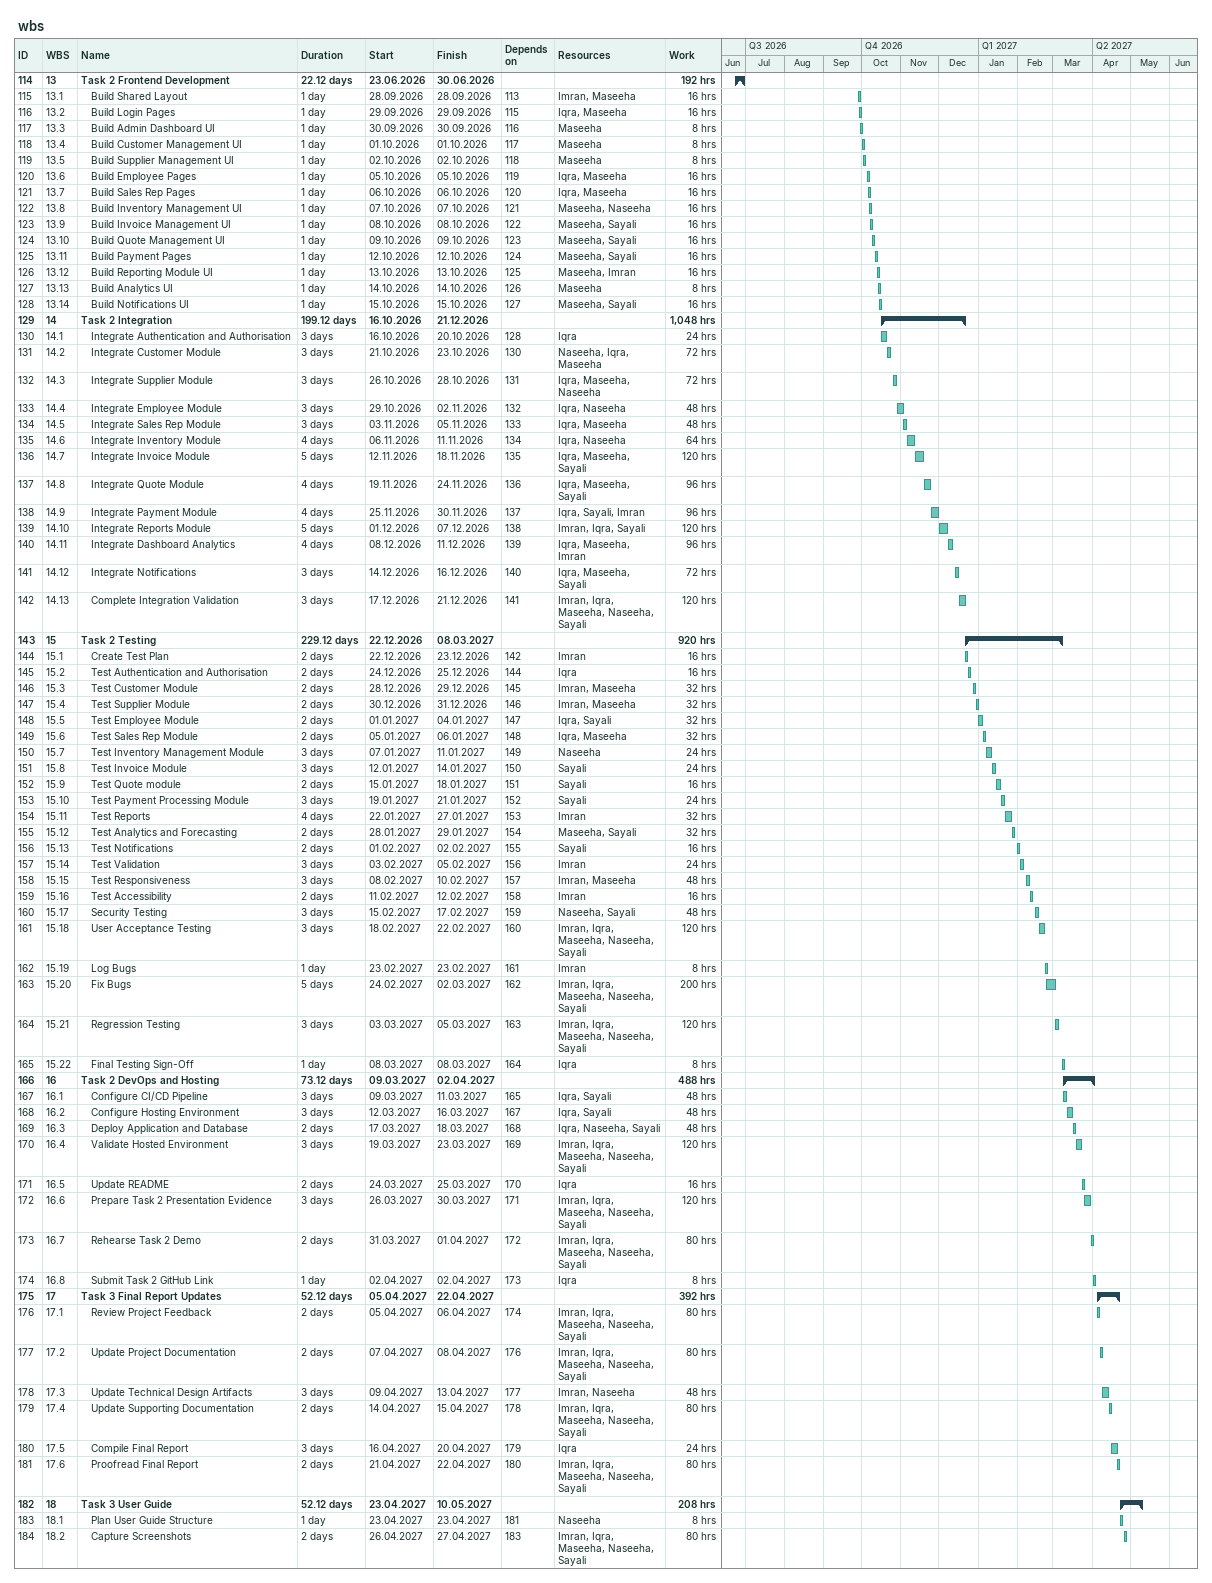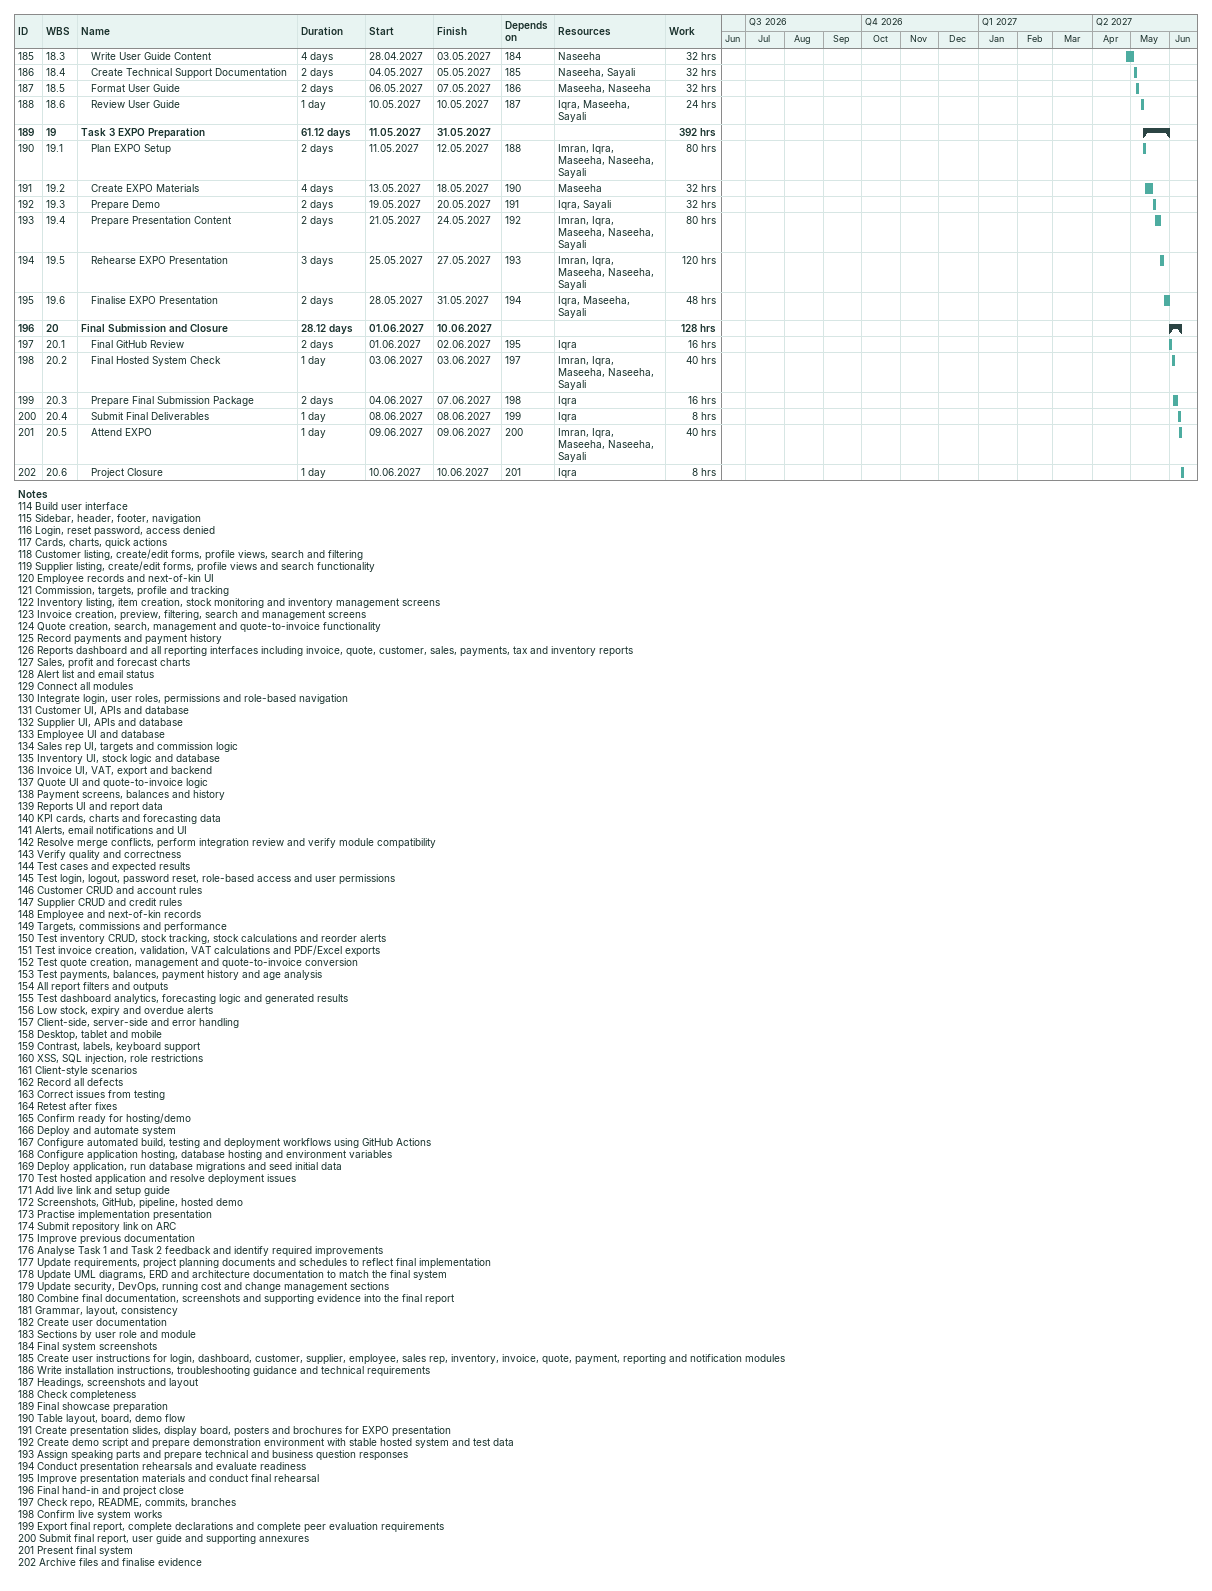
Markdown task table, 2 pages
wbs

| ID | WBS | Task | Duration | Start | Finish | Predecessors | Resources | Work (h) |
|---|---|---|---|---|---|---|---|---|
| 114 | 13 | **Task 2 Frontend Development** | 22.12d | 2026-06-23 | 2026-06-30 |  |  | 192 |
| 115 | 13.1 | Build Shared Layout | 1d | 2026-09-28 | 2026-09-28 | 113 | Imran, Maseeha | 16 |
| 116 | 13.2 | Build Login Pages | 1d | 2026-09-29 | 2026-09-29 | 115 | Iqra, Maseeha | 16 |
| 117 | 13.3 | Build Admin Dashboard UI | 1d | 2026-09-30 | 2026-09-30 | 116 | Maseeha | 8 |
| 118 | 13.4 | Build Customer Management UI | 1d | 2026-10-01 | 2026-10-01 | 117 | Maseeha | 8 |
| 119 | 13.5 | Build Supplier Management UI | 1d | 2026-10-02 | 2026-10-02 | 118 | Maseeha | 8 |
| 120 | 13.6 | Build Employee Pages | 1d | 2026-10-05 | 2026-10-05 | 119 | Iqra, Maseeha | 16 |
| 121 | 13.7 | Build Sales Rep Pages | 1d | 2026-10-06 | 2026-10-06 | 120 | Iqra, Maseeha | 16 |
| 122 | 13.8 | Build Inventory Management UI | 1d | 2026-10-07 | 2026-10-07 | 121 | Maseeha, Naseeha | 16 |
| 123 | 13.9 | Build Invoice Management UI | 1d | 2026-10-08 | 2026-10-08 | 122 | Maseeha, Sayali | 16 |
| 124 | 13.10 | Build Quote Management UI | 1d | 2026-10-09 | 2026-10-09 | 123 | Maseeha, Sayali | 16 |
| 125 | 13.11 | Build Payment Pages | 1d | 2026-10-12 | 2026-10-12 | 124 | Maseeha, Sayali | 16 |
| 126 | 13.12 | Build Reporting Module UI | 1d | 2026-10-13 | 2026-10-13 | 125 | Maseeha, Imran | 16 |
| 127 | 13.13 | Build Analytics UI | 1d | 2026-10-14 | 2026-10-14 | 126 | Maseeha | 8 |
| 128 | 13.14 | Build Notifications UI | 1d | 2026-10-15 | 2026-10-15 | 127 | Maseeha, Sayali | 16 |
| 129 | 14 | **Task 2 Integration** | 199.12d | 2026-10-16 | 2026-12-21 |  |  | 1048 |
| 130 | 14.1 | Integrate Authentication and Authorisation | 3d | 2026-10-16 | 2026-10-20 | 128 | Iqra | 24 |
| 131 | 14.2 | Integrate Customer Module | 3d | 2026-10-21 | 2026-10-23 | 130 | Naseeha, Iqra, Maseeha | 72 |
| 132 | 14.3 | Integrate Supplier Module | 3d | 2026-10-26 | 2026-10-28 | 131 | Iqra, Maseeha, Naseeha | 72 |
| 133 | 14.4 | Integrate Employee Module | 3d | 2026-10-29 | 2026-11-02 | 132 | Iqra, Naseeha | 48 |
| 134 | 14.5 | Integrate Sales Rep Module | 3d | 2026-11-03 | 2026-11-05 | 133 | Iqra, Maseeha | 48 |
| 135 | 14.6 | Integrate Inventory Module | 4d | 2026-11-06 | 2026-11-11 | 134 | Iqra, Naseeha | 64 |
| 136 | 14.7 | Integrate Invoice Module | 5d | 2026-11-12 | 2026-11-18 | 135 | Iqra, Maseeha, Sayali | 120 |
| 137 | 14.8 | Integrate Quote Module | 4d | 2026-11-19 | 2026-11-24 | 136 | Iqra, Maseeha, Sayali | 96 |
| 138 | 14.9 | Integrate Payment Module | 4d | 2026-11-25 | 2026-11-30 | 137 | Iqra, Sayali, Imran | 96 |
| 139 | 14.10 | Integrate Reports Module | 5d | 2026-12-01 | 2026-12-07 | 138 | Imran, Iqra, Sayali | 120 |
| 140 | 14.11 | Integrate Dashboard Analytics | 4d | 2026-12-08 | 2026-12-11 | 139 | Iqra, Maseeha, Imran | 96 |
| 141 | 14.12 | Integrate Notifications | 3d | 2026-12-14 | 2026-12-16 | 140 | Iqra, Maseeha, Sayali | 72 |
| 142 | 14.13 | Complete Integration Validation | 3d | 2026-12-17 | 2026-12-21 | 141 | Imran, Iqra, Maseeha, Naseeha, Sayali | 120 |
| 143 | 15 | **Task 2 Testing** | 229.12d | 2026-12-22 | 2027-03-08 |  |  | 920 |
| 144 | 15.1 | Create Test Plan | 2d | 2026-12-22 | 2026-12-23 | 142 | Imran | 16 |
| 145 | 15.2 | Test Authentication and Authorisation | 2d | 2026-12-24 | 2026-12-25 | 144 | Iqra | 16 |
| 146 | 15.3 | Test Customer Module | 2d | 2026-12-28 | 2026-12-29 | 145 | Imran, Maseeha | 32 |
| 147 | 15.4 | Test Supplier Module | 2d | 2026-12-30 | 2026-12-31 | 146 | Imran, Maseeha | 32 |
| 148 | 15.5 | Test Employee Module | 2d | 2027-01-01 | 2027-01-04 | 147 | Iqra, Sayali | 32 |
| 149 | 15.6 | Test Sales Rep Module | 2d | 2027-01-05 | 2027-01-06 | 148 | Iqra, Maseeha | 32 |
| 150 | 15.7 | Test Inventory Management Module | 3d | 2027-01-07 | 2027-01-11 | 149 | Naseeha | 24 |
| 151 | 15.8 | Test Invoice Module | 3d | 2027-01-12 | 2027-01-14 | 150 | Sayali | 24 |
| 152 | 15.9 | Test Quote module | 2d | 2027-01-15 | 2027-01-18 | 151 | Sayali | 16 |
| 153 | 15.10 | Test Payment Processing Module | 3d | 2027-01-19 | 2027-01-21 | 152 | Sayali | 24 |
| 154 | 15.11 | Test Reports | 4d | 2027-01-22 | 2027-01-27 | 153 | Imran | 32 |
| 155 | 15.12 | Test Analytics and Forecasting | 2d | 2027-01-28 | 2027-01-29 | 154 | Maseeha, Sayali | 32 |
| 156 | 15.13 | Test Notifications | 2d | 2027-02-01 | 2027-02-02 | 155 | Sayali | 16 |
| 157 | 15.14 | Test Validation | 3d | 2027-02-03 | 2027-02-05 | 156 | Imran | 24 |
| 158 | 15.15 | Test Responsiveness | 3d | 2027-02-08 | 2027-02-10 | 157 | Imran, Maseeha | 48 |
| 159 | 15.16 | Test Accessibility | 2d | 2027-02-11 | 2027-02-12 | 158 | Imran | 16 |
| 160 | 15.17 | Security Testing | 3d | 2027-02-15 | 2027-02-17 | 159 | Naseeha, Sayali | 48 |
| 161 | 15.18 | User Acceptance Testing | 3d | 2027-02-18 | 2027-02-22 | 160 | Imran, Iqra, Maseeha, Naseeha, Sayali | 120 |
| 162 | 15.19 | Log Bugs | 1d | 2027-02-23 | 2027-02-23 | 161 | Imran | 8 |
| 163 | 15.20 | Fix Bugs | 5d | 2027-02-24 | 2027-03-02 | 162 | Imran, Iqra, Maseeha, Naseeha, Sayali | 200 |
| 164 | 15.21 | Regression Testing | 3d | 2027-03-03 | 2027-03-05 | 163 | Imran, Iqra, Maseeha, Naseeha, Sayali | 120 |
| 165 | 15.22 | Final Testing Sign-Off | 1d | 2027-03-08 | 2027-03-08 | 164 | Iqra | 8 |
| 166 | 16 | **Task 2 DevOps and Hosting** | 73.12d | 2027-03-09 | 2027-04-02 |  |  | 488 |
| 167 | 16.1 | Configure CI/CD Pipeline | 3d | 2027-03-09 | 2027-03-11 | 165 | Iqra, Sayali | 48 |
| 168 | 16.2 | Configure Hosting Environment | 3d | 2027-03-12 | 2027-03-16 | 167 | Iqra, Sayali | 48 |
| 169 | 16.3 | Deploy Application and Database | 2d | 2027-03-17 | 2027-03-18 | 168 | Iqra, Naseeha, Sayali | 48 |
| 170 | 16.4 | Validate Hosted Environment | 3d | 2027-03-19 | 2027-03-23 | 169 | Imran, Iqra, Maseeha, Naseeha, Sayali | 120 |
| 171 | 16.5 | Update README | 2d | 2027-03-24 | 2027-03-25 | 170 | Iqra | 16 |
| 172 | 16.6 | Prepare Task 2 Presentation Evidence | 3d | 2027-03-26 | 2027-03-30 | 171 | Imran, Iqra, Maseeha, Naseeha, Sayali | 120 |
| 173 | 16.7 | Rehearse Task 2 Demo | 2d | 2027-03-31 | 2027-04-01 | 172 | Imran, Iqra, Maseeha, Naseeha, Sayali | 80 |
| 174 | 16.8 | Submit Task 2 GitHub Link | 1d | 2027-04-02 | 2027-04-02 | 173 | Iqra | 8 |
| 175 | 17 | **Task 3 Final Report Updates** | 52.12d | 2027-04-05 | 2027-04-22 |  |  | 392 |
| 176 | 17.1 | Review Project Feedback | 2d | 2027-04-05 | 2027-04-06 | 174 | Imran, Iqra, Maseeha, Naseeha, Sayali | 80 |
| 177 | 17.2 | Update Project Documentation | 2d | 2027-04-07 | 2027-04-08 | 176 | Imran, Iqra, Maseeha, Naseeha, Sayali | 80 |
| 178 | 17.3 | Update Technical Design Artifacts | 3d | 2027-04-09 | 2027-04-13 | 177 | Imran, Naseeha | 48 |
| 179 | 17.4 | Update Supporting Documentation | 2d | 2027-04-14 | 2027-04-15 | 178 | Imran, Iqra, Maseeha, Naseeha, Sayali | 80 |
| 180 | 17.5 | Compile Final Report | 3d | 2027-04-16 | 2027-04-20 | 179 | Iqra | 24 |
| 181 | 17.6 | Proofread Final Report | 2d | 2027-04-21 | 2027-04-22 | 180 | Imran, Iqra, Maseeha, Naseeha, Sayali | 80 |
| 182 | 18 | **Task 3 User Guide** | 52.12d | 2027-04-23 | 2027-05-10 |  |  | 208 |
| 183 | 18.1 | Plan User Guide Structure | 1d | 2027-04-23 | 2027-04-23 | 181 | Naseeha | 8 |
| 184 | 18.2 | Capture Screenshots | 2d | 2027-04-26 | 2027-04-27 | 183 | Imran, Iqra, Maseeha, Naseeha, Sayali | 80 |
| 185 | 18.3 | Write User Guide Content | 4d | 2027-04-28 | 2027-05-03 | 184 | Naseeha | 32 |
| 186 | 18.4 | Create Technical Support Documentation | 2d | 2027-05-04 | 2027-05-05 | 185 | Naseeha, Sayali | 32 |
| 187 | 18.5 | Format User Guide | 2d | 2027-05-06 | 2027-05-07 | 186 | Maseeha, Naseeha | 32 |
| 188 | 18.6 | Review User Guide | 1d | 2027-05-10 | 2027-05-10 | 187 | Iqra, Maseeha, Sayali | 24 |
| 189 | 19 | **Task 3 EXPO Preparation** | 61.12d | 2027-05-11 | 2027-05-31 |  |  | 392 |
| 190 | 19.1 | Plan EXPO Setup | 2d | 2027-05-11 | 2027-05-12 | 188 | Imran, Iqra, Maseeha, Naseeha, Sayali | 80 |
| 191 | 19.2 | Create EXPO Materials | 4d | 2027-05-13 | 2027-05-18 | 190 | Maseeha | 32 |
| 192 | 19.3 | Prepare Demo | 2d | 2027-05-19 | 2027-05-20 | 191 | Iqra, Sayali | 32 |
| 193 | 19.4 | Prepare Presentation Content | 2d | 2027-05-21 | 2027-05-24 | 192 | Imran, Iqra, Maseeha, Naseeha, Sayali | 80 |
| 194 | 19.5 | Rehearse EXPO Presentation | 3d | 2027-05-25 | 2027-05-27 | 193 | Imran, Iqra, Maseeha, Naseeha, Sayali | 120 |
| 195 | 19.6 | Finalise EXPO Presentation | 2d | 2027-05-28 | 2027-05-31 | 194 | Iqra, Maseeha, Sayali | 48 |
| 196 | 20 | **Final Submission and Closure** | 28.12d | 2027-06-01 | 2027-06-10 |  |  | 128 |
| 197 | 20.1 | Final GitHub Review | 2d | 2027-06-01 | 2027-06-02 | 195 | Iqra | 16 |
| 198 | 20.2 | Final Hosted System Check | 1d | 2027-06-03 | 2027-06-03 | 197 | Imran, Iqra, Maseeha, Naseeha, Sayali | 40 |
| 199 | 20.3 | Prepare Final Submission Package | 2d | 2027-06-04 | 2027-06-07 | 198 | Iqra | 16 |
| 200 | 20.4 | Submit Final Deliverables | 1d | 2027-06-08 | 2027-06-08 | 199 | Iqra | 8 |
| 201 | 20.5 | Attend EXPO | 1d | 2027-06-09 | 2027-06-09 | 200 | Imran, Iqra, Maseeha, Naseeha, Sayali | 40 |
| 202 | 20.6 | Project Closure | 1d | 2027-06-10 | 2027-06-10 | 201 | Iqra | 8 |

Notes
- 114: Build user interface
- 115: Sidebar, header, footer, navigation
- 116: Login, reset password, access denied
- 117: Cards, charts, quick actions
- 118: Customer listing, create/edit forms, profile views, search and filtering
- 119: Supplier listing, create/edit forms, profile views and search functionality
- 120: Employee records and next-of-kin UI
- 121: Commission, targets, profile and tracking
- 122: Inventory listing, item creation, stock monitoring and inventory management screens
- 123: Invoice creation, preview, filtering, search and management screens
- 124: Quote creation, search, management and quote-to-invoice functionality
- 125: Record payments and payment history
- 126: Reports dashboard and all reporting interfaces including invoice, quote, customer, sales, payments, tax and inventory reports
- 127: Sales, profit and forecast charts
- 128: Alert list and email status
- 129: Connect all modules
- 130: Integrate login, user roles, permissions and role-based navigation
- 131: Customer UI, APIs and database
- 132: Supplier UI, APIs and database
- 133: Employee UI and database
- 134: Sales rep UI, targets and commission logic
- 135: Inventory UI, stock logic and database
- 136: Invoice UI, VAT, export and backend
- 137: Quote UI and quote-to-invoice logic
- 138: Payment screens, balances and history
- 139: Reports UI and report data
- 140: KPI cards, charts and forecasting data
- 141: Alerts, email notifications and UI
- 142: Resolve merge conflicts, perform integration review and verify module compatibility
- 143: Verify quality and correctness
- 144: Test cases and expected results
- 145: Test login, logout, password reset, role-based access and user permissions
- 146: Customer CRUD and account rules
- 147: Supplier CRUD and credit rules
- 148: Employee and next-of-kin records
- 149: Targets, commissions and performance
- 150: Test inventory CRUD, stock tracking, stock calculations and reorder alerts
- 151: Test invoice creation, validation, VAT calculations and PDF/Excel exports
- 152: Test quote creation, management and quote-to-invoice conversion
- 153: Test payments, balances, payment history and age analysis
- 154: All report filters and outputs
- 155: Test dashboard analytics, forecasting logic and generated results
- 156: Low stock, expiry and overdue alerts
- 157: Client-side, server-side and error handling
- 158: Desktop, tablet and mobile
- 159: Contrast, labels, keyboard support
- 160: XSS, SQL injection, role restrictions
- 161: Client-style scenarios
- 162: Record all defects
- 163: Correct issues from testing
- 164: Retest after fixes
- 165: Confirm ready for hosting/demo
- 166: Deploy and automate system
- 167: Configure automated build, testing and deployment workflows using GitHub Actions
- 168: Configure application hosting, database hosting and environment variables
- 169: Deploy application, run database migrations and seed initial data
- 170: Test hosted application and resolve deployment issues
- 171: Add live link and setup guide
- 172: Screenshots, GitHub, pipeline, hosted demo
- 173: Practise implementation presentation
- 174: Submit repository link on ARC
- 175: Improve previous documentation
- 176: Analyse Task 1 and Task 2 feedback and identify required improvements
- 177: Update requirements, project planning documents and schedules to reflect final implementation
- 178: Update UML diagrams, ERD and architecture documentation to match the final system
- 179: Update security, DevOps, running cost and change management sections
- 180: Combine final documentation, screenshots and supporting evidence into the final report
- 181: Grammar, layout, consistency
- 182: Create user documentation
- 183: Sections by user role and module
- 184: Final system screenshots
- 185: Create user instructions for login, dashboard, customer, supplier, employee, sales rep, inventory, invoice, quote, payment, reporting and notification modules
- 186: Write installation instructions, troubleshooting guidance and technical requirements
- 187: Headings, screenshots and layout
- 188: Check completeness
- 189: Final showcase preparation
- 190: Table layout, board, demo flow
- 191: Create presentation slides, display board, posters and brochures for EXPO presentation
- 192: Create demo script and prepare demonstration environment with stable hosted system and test data
- 193: Assign speaking parts and prepare technical and business question responses
- 194: Conduct presentation rehearsals and evaluate readiness
- 195: Improve presentation materials and conduct final rehearsal
- 196: Final hand-in and project close
- 197: Check repo, README, commits, branches
- 198: Confirm live system works
- 199: Export final report, complete declarations and complete peer evaluation requirements
- 200: Submit final report, user guide and supporting annexures
- 201: Present final system
- 202: Archive files and finalise evidence
